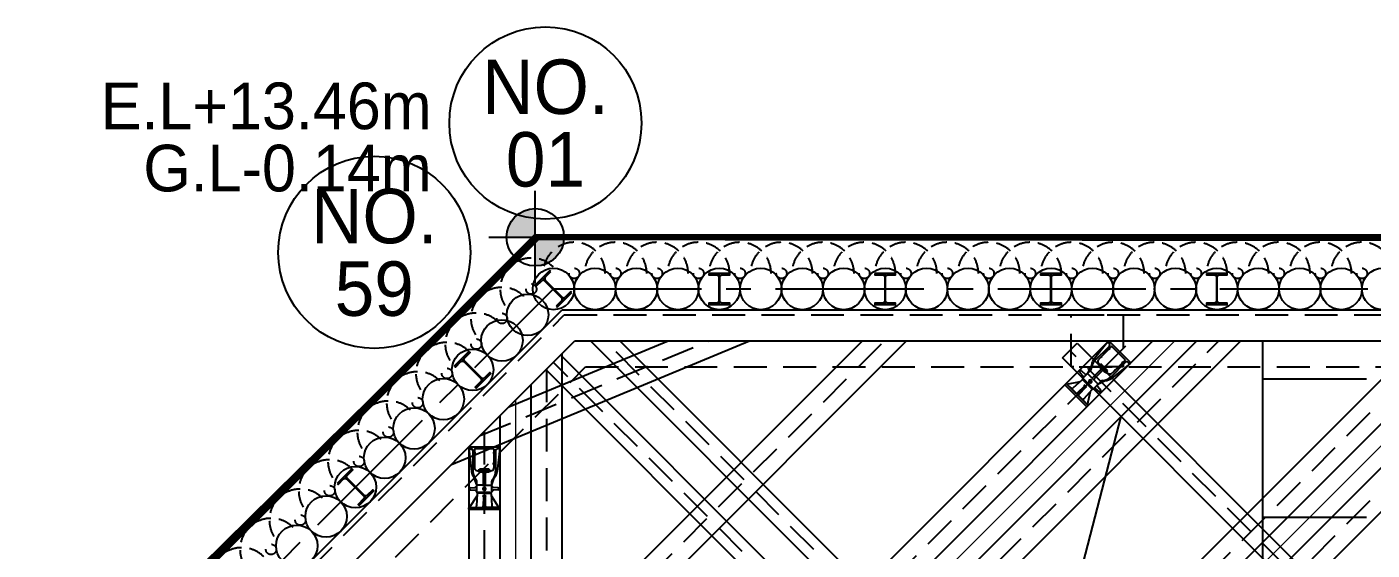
# Model space of a CAD drawing. Header units: millimetres. Extents: x 1073475 to 2890243, y -1340830 to -367733.
# Drawn here: x 2181321 to 2183594, y -376787 to -375903 of the extents above; entities that cross this region are included whole.
import ezdxf
from ezdxf.enums import TextEntityAlignment as Align

# ---------------------------------------------------------------- set-up
doc = ezdxf.new("R2010")
doc.units = ezdxf.units.MM
doc.header["$LTSCALE"] = 50
for name, pattern in [('CENTER2', [28.575000000000003, 19.05, -3.175, 3.175, -3.175]), ('HIDDEN', [9.524999999999999, 6.35, -3.175]), ('HIDDEN2', [4.762499999999999, 3.175, -1.5875]), ('PHANTOM', [63.50000000000001, 31.75, -6.35, 6.35, -6.35, 6.35, -6.35])]:
    doc.linetypes.add(name, pattern=pattern)
doc.layers.add('_0', color=7, linetype='Continuous', lineweight=0)
for name, color, linetype in [('ANGLE', 1, 'Continuous'), ('CEN', 1, 'CENTER2'), ('CIP', 1, 'Continuous'), ('H-BEAM', 5, 'Continuous'), ('H-BEAM-상부', 173, 'Continuous'), ('HPILE-300x200', 3, 'Continuous'), ('NO', 2, 'Continuous'), ('SGR', 8, 'Continuous'), ('ST-CEN', 1, 'HIDDEN'), ('ST-CEN(상부 H-BEAM)', 1, 'HIDDEN'), ('ST-CEN(하부 H-BEAM)', 1, 'HIDDEN'), ('STRUT', 3, 'Continuous'), ('WALE-1', 3, 'Continuous'), ('건축', 233, 'HIDDEN'), ('대지경계선', 6, 'PHANTOM'), ('법면', 41, 'Continuous'), ('유압JACK', 2, 'Continuous'), ('현황레벨', 7, 'Continuous')]:
    doc.layers.add(name, color=color, linetype=linetype)
doc.styles.add('돋움', font='')
doc.styles.get('돋움').set_extended_font_data('Dotum')

# ---------------------------------------------------------------- blocks, each defined once
blk = doc.blocks.new('계측평면')
at = {"layer": '대지경계선', "const_width": 60}
for points in [[(-5832.864789650936, -5157.838007851467), (-176.0105391723773, 499.0162449463169), (26244.97474421638, 499.0162437151084), (26244.97474204407, -35090.00000623028), (1238.203021687295, -35090.00000797046), (-5832.864790286098, -28018.93219313674), (-5832.864789650936, -5157.838007851467)], [(26246.58817301044, -35088.38657526327), (1239.816452653671, -35088.38657700345), (-5831.251359319722, -28017.31876216973), (-5831.25135868456, -5156.224576884455), (-174.3971082060016, 500.6296759133293), (26246.58817518275, 500.6296746821208)]]:
    blk.add_lwpolyline(points, dxfattribs=at)
blk = doc.blocks.new('A$C1D3235D9')
at = {"layer": 'SGR', "linetype": 'HIDDEN2'}
blk.add_circle((0, 0), 50, dxfattribs=at)
blk.add_arc((0, 0), 300, 0, 180, dxfattribs=at)
blk = doc.blocks.new('A$C59AB4A79')
at = {"layer": '현황레벨'}
h = blk.add_hatch(color=251, dxfattribs=at)
h.paths.add_polyline_path([(-12720.98529473832, 5126.299558985978, 0.4142135623731262), (-12998.26860689721, 4849.016246827086), (-12720.98529473832, 4849.016246827086)])
h.paths.add_polyline_path([(-12720.98529473832, 4849.016246827086), (-12720.98529473832, 4571.732934668195, 0.4142135623730878), (-12443.70198257943, 4849.016246827086)])
at = {"layer": '_0', "color": 251}
for p, q in [((-17350.00001083058, -9950.000005321344), (-3550.000005690614, 3849.999998107785)), ((-17350.00001101382, -6950.000005876645), (-6550.000005690614, 3849.999998107785)), ((-12912.74171201722, 3275.126264072722), (-12912.74171200301, -27775.1262685617))]:
    blk.add_line(p, q, dxfattribs=at)
at = {"layer": 'ANGLE', "color": 251, "ltscale": 0.2}
blk.add_line((-7975.126273751725, -362.9942353351507), (-7068.108774897875, 3119.7591946217), dxfattribs=at)
at = {"layer": 'CEN', "color": 251, "ltscale": 1.5}
for p, q in [((-17850.00001170323, -955.0252555035986), (-12544.9747555661, 4350.000001879875)), ((-12544.9747555661, 4350.000001879875), (14172.69378648815, 4350.000001879875))]:
    blk.add_line(p, q, dxfattribs=at)
at = {"layer": 'CIP', "color": 251}
for centre in [(-12544.97475556587, 4350.000001880573), (-12144.97475556587, 4350.000001856126), (-11744.97475556587, 4350.000001807348), (-11344.97475556587, 4350.000001758453), (-10944.97475556587, 4350.000001709675), (-10544.9747555654, 4350.000001660315), (-10144.9747555654, 4350.000001611537), (-9744.974755565403, 4350.000001562643), (-9344.974755565403, 4350.000001513865), (-8944.974755565636, 4350.000001465436), (-8544.974755565636, 4350.000001416658), (-8144.974755565636, 4350.000001367764), (-7744.974755565636, 4350.000001318986), (-7344.974755565869, 4350.000001269625), (-6944.974755565869, 4350.000001220847), (-6544.974755565869, 4350.000001171953), (-6144.974755565869, 4350.000001123175), (-5744.974755565403, 4350.000001074979), (-5344.974755565403, 4350.000001026201), (-4944.974755565403, 4350.000000977307), (-4544.974755565403, 4350.000000928529), (-12794.18652681378, 4100.788230573526), (-13041.67390020029, 3853.30085712974), (-13324.51661264105, 3570.458144621341), (-13607.35932508251, 3287.615432113409), (-13890.20203752373, 3004.772719605593), (-14173.04474996519, 2721.930007097777), (-14455.88746240688, 2439.08729459031), (-14738.73017484834, 2156.244582082378), (-15021.57288728957, 1873.401869574562)]:
    blk.add_circle(centre, 200, dxfattribs=at)
at = {"layer": 'H-BEAM', "color": 251}
for p, q in [((-7409.440848946339, -928.6796601403039), (-12188.12051092507, 3850.000001836568)), ((-11905.2777984112, 3850.000001802226), (-7268.019492708845, -787.2583039032761)), ((-7621.572883302113, -1140.811694496544), (-12475.12627699273, 3712.741699200007)), ((-12616.54763321741, 3571.320342942257), (-7762.994239539606, -1282.233050734038))]:
    blk.add_line(p, q, dxfattribs=at)
at = {"layer": 'H-BEAM-상부', "color": 251}
for p, q in [((-7633.794199820841, 3685.444619619637), (-7492.37284358195, 3826.865975858527)), ((-7492.37284358195, 3826.865975858527), (-5073.13402812928, 1407.627160403994)), ((-5214.555384366307, 1266.205804166966), (-7633.794199820841, 3685.444619619637))]:
    blk.add_line(p, q, dxfattribs=at)
at = {"layer": 'HPILE-300x200', "color": 251}
for p, q in [((-12580.3300946462, 4526.776697172318), (-12721.75145086693, 4385.35534091841)), ((-12711.85195592907, 4375.455845983), (-12658.46539395582, 4428.842407968827)), ((-12438.90873837564, 4243.933984714327), (-12651.04077275656, 4456.066019045422)), ((-12630.18112270837, 4428.842407972203), (-12466.13234945387, 4264.793634756119)), ((-12623.81716168183, 4463.490640251082), (-12570.43059970834, 4516.877202236908)), ((-12459.76838842384, 4271.157595787547), (-12623.81716167834, 4435.20636900363)), ((-12570.43059970834, 4516.877202236908), (-12580.3300946462, 4526.776697172318)), ((-10944.97475558426, 4200.000001709559), (-10944.97475554748, 4500.000001709559)), ((-9344.974755583797, 4200.000001513748), (-9344.97475554701, 4500.000001513748)), ((-7744.974755584029, 4200.000001318869), (-7744.974755547242, 4500.000001318869)), ((-6144.974755584262, 4200.000001123059), (-6144.974755547475, 4500.000001123059)), ((-12721.75145086693, 4385.35534091841), (-12711.85195592907, 4375.455845983)), ((-12509.61941648601, 4173.223306587432), (-12368.19806026528, 4314.64466284134)), ((-12378.09755520313, 4324.544157776749), (-12431.48411717638, 4271.157595790923)), ((-12368.19806026528, 4314.64466284134), (-12378.09755520313, 4324.544157776749)), ((-12466.13234945037, 4236.509363508667), (-12519.51891142386, 4183.122801522841)), ((-12519.51891142386, 4183.122801522841), (-12509.61941648601, 4173.223306587432)), ((-13218.45059545035, 3464.392127455678), (-13430.58262983127, 3676.524161786772)), ((-14349.82144521619, 2333.021277424647), (-14561.95347959711, 2545.153311755741))]:
    blk.add_line(p, q, dxfattribs=at)
for points in [[(-11044.97475554748, 4500.000001721783), (-11044.97475554934, 4486.000001721783), (-10969.47475554934, 4486.000001712586, -0.414213562373095), (-10949.47475555167, 4466.000001710141), (-10949.47475558007, 4234.000001710141, -0.414213562373095), (-10969.4747555824, 4214.000001712586), (-11044.9747555824, 4214.000001721783), (-11044.97475558426, 4200.000001721783), (-10844.97475558426, 4200.000001697335), (-10844.9747555824, 4214.000001697335), (-10920.4747555824, 4214.000001706532, -0.414213562373095), (-10940.47475558007, 4234.000001708977), (-10940.47475555167, 4466.000001708977, -0.414213562373095), (-10920.47475554934, 4486.000001706532), (-10844.97475554934, 4486.000001697335), (-10844.97475554748, 4500.000001697335)], [(-9444.97475554701, 4500.000001525972), (-9444.974755548872, 4486.000001525972), (-9369.474755548872, 4486.000001516775, -0.414213562373095), (-9349.4747555512, 4466.000001514331), (-9349.474755579606, 4234.000001514331, -0.414213562373095), (-9369.474755581934, 4214.000001516775), (-9444.974755581934, 4214.000001525972), (-9444.974755583797, 4200.000001525972), (-9244.974755583797, 4200.000001501525), (-9244.974755581934, 4214.000001501525), (-9320.474755581934, 4214.000001510722, -0.414213562373095), (-9340.474755579606, 4234.000001513166), (-9340.4747555512, 4466.000001513166, -0.414213562373095), (-9320.474755548872, 4486.000001510722), (-9244.974755548872, 4486.000001501525), (-9244.97475554701, 4500.000001501525)], [(-7844.974755547242, 4500.000001331093), (-7844.974755549105, 4486.000001331093), (-7769.474755549105, 4486.000001321896, -0.414213562373095), (-7749.474755551433, 4466.000001319451), (-7749.474755579839, 4234.000001319451, -0.414213562373095), (-7769.474755582167, 4214.000001321896), (-7844.974755582167, 4214.000001331093), (-7844.974755584029, 4200.000001331093), (-7644.974755584029, 4200.000001306646), (-7644.974755582167, 4214.000001306646), (-7720.474755582167, 4214.000001315842, -0.414213562373095), (-7740.474755579839, 4234.000001318287), (-7740.474755551433, 4466.000001318287, -0.414213562373095), (-7720.474755549105, 4486.000001315842), (-7644.974755549105, 4486.000001306646), (-7644.974755547242, 4500.000001306646)], [(-6244.974755547475, 4500.000001135282), (-6244.974755549338, 4486.000001135282), (-6169.474755549338, 4486.000001126085, -0.414213562373095), (-6149.474755551666, 4466.000001123641), (-6149.474755580071, 4234.000001123641, -0.414213562373095), (-6169.4747555824, 4214.000001126085), (-6244.9747555824, 4214.000001135282), (-6244.974755584262, 4200.000001135282), (-6044.974755584262, 4200.000001110835), (-6044.9747555824, 4214.000001110835), (-6120.4747555824, 4214.000001120032, -0.414213562373095), (-6140.474755580071, 4234.000001122477), (-6140.474755551666, 4466.000001122477, -0.414213562373095), (-6120.474755549338, 4486.000001120032), (-6044.974755549338, 4486.000001110835), (-6044.974755547475, 4500.000001110835)], [(-13501.29330794164, 3605.81348365976), (-13491.39381300379, 3595.913988724351), (-13438.00725103053, 3649.300550710177, -0.414213562373095), (-13409.72297978308, 3649.300550713553), (-13245.67420652858, 3485.251777497469, -0.414213562373095), (-13245.67420652509, 3456.967506250017), (-13299.06076849857, 3403.580944264191), (-13289.16127356072, 3393.681449328782), (-13147.73991733999, 3535.10280558269), (-13157.63941227784, 3545.002300518099), (-13211.0259742511, 3491.615738532273, -0.414213562373095), (-13239.31024549855, 3491.615738528897), (-13403.35901875305, 3655.664511744981, -0.414213562373095), (-13403.35901875654, 3683.948782992433), (-13349.97245678306, 3737.335344978259), (-13359.87195172091, 3747.234839913668)], [(-14632.66415770748, 2474.442633628729), (-14622.76466276962, 2464.54313869332), (-14569.37810079637, 2517.929700679146, -0.414213562373095), (-14541.09382954892, 2517.929700682522), (-14377.04505629442, 2353.880927466438, -0.414213562373095), (-14377.04505629092, 2325.596656218986), (-14430.43161826441, 2272.21009423316), (-14420.53212332656, 2262.310599297751), (-14279.11076710583, 2403.731955551659), (-14289.01026204368, 2413.631450487068), (-14342.39682401693, 2360.244888501242, -0.414213562373095), (-14370.68109526439, 2360.244888497866), (-14534.72986851889, 2524.293661713949, -0.414213562373095), (-14534.72986852238, 2552.577932961402), (-14481.34330654889, 2605.964494947228), (-14491.24280148675, 2615.863989882637)]]:
    blk.add_lwpolyline(points, format="xyb", close=True, dxfattribs=at)
for centre, start, end in [((-12644.32325833035, 4414.700272346847), 45.00000000471647, 135.0000000047165), ((-12609.67502605636, 4449.348504629103), 135.0000000047165, 225.0000000047165), ((-12480.27448507585, 4250.651499130647), 315.0000000047165, 45.00000000471647), ((-12445.62625280186, 4285.299731412902), 225.0000000047165, 315.0000000047165)]:
    blk.add_arc(centre, 19.99999999999309, start, end, dxfattribs=at)
at = {"layer": 'NO', "color": 251}
for centre in [(-12622.40137902997, 5950.259050020948), (-14273.52987317159, 4703.097616132465)]:
    blk.add_circle(centre, 926.76234881814, dxfattribs=at)
at = {"layer": 'SGR', "color": 251, "linetype": 'HIDDEN2'}
for centre in [(-12758.83118778374, 4348.275603993563), (-13041.6739002252, 4065.432891485514), (-13289.16127361101, 3817.94551804103)]:
    blk.add_circle(centre, 50, dxfattribs=at)
for centre in [(-12758.83118778374, 4348.275603993563), (-13041.6739002252, 4065.432891485514), (-13289.16127361101, 3817.94551804103)]:
    blk.add_arc(centre, 300, 45, 225, dxfattribs=at)
at = {"layer": 'ST-CEN', "color": 251}
for p, q in [((-17350.00001189834, -4150.000007108087), (-9350.000005690614, 3849.999998107785)), ((-17350.00001080474, -10374.26407398074), (-3125.735936952988, 3849.999998107087)), ((-17350.00001085666, -9525.73593666195), (-3974.264074427774, 3849.999998108251)), ((-17350.00001098798, -7374.26407453604), (-6125.735936952988, 3849.999998106854)), ((-17350.00001103943, -6525.735937216785), (-6974.264074428007, 3849.999998108251)), ((-13252.0815366297, 2935.786439380608), (-11044.9747555661, 3850.000001697335)), ((-12612.74171201838, 3575.126264142105), (-12612.74171200255, -28075.1262685135)), ((-13212.74171201861, 2975.126264001708), (-13212.74171200232, -27475.12626861106))]:
    blk.add_line(p, q, dxfattribs=at)
at = {"layer": 'ST-CEN(상부 H-BEAM)', "color": 251}
blk.add_line((-5143.844706248026, 1336.916482285713), (-7563.0835216993, 3756.155297740945), dxfattribs=at)
at = {"layer": 'ST-CEN(하부 H-BEAM)', "color": 251}
for p, q in [((-7338.730170827592, -857.9689820220228), (-12046.69915466593, 3850.000001819455)), ((-7692.28356142086, -1211.522372615291), (-12545.83695510984, 3642.031021066592))]:
    blk.add_line(p, q, dxfattribs=at)
at = {"layer": 'STRUT', "color": 251}
for p, q in [((-17350.00001191185, -4362.132041463396), (-9137.8679713225, 3849.999998107553)), ((-17350.00001188531, -3937.867972752545), (-9562.132040059892, 3849.999998107785)), ((-17350.00001081754, -10162.13203965104), (-3337.867971321801, 3849.99999810732)), ((-17350.00001079193, -10586.39610831044), (-2913.603902584175, 3849.999998106621)), ((-17350.00001084362, -9737.867970991647), (-3762.13204005966, 3849.999998107553)), ((-17350.0000108697, -9313.603902332252), (-4186.396108797053, 3849.999998108484)), ((-17350.00001100125, -7162.132040205877), (-6337.867971321801, 3849.99999810732)), ((-17350.00001097494, -7586.396108865505), (-5913.603902584175, 3849.999998106388)), ((-17350.00001102709, -6737.867971547181), (-6762.132040059427, 3849.999998107553)), ((-17350.0000110527, -6313.60390288732), (-7186.396108797053, 3849.999998108251)), ((-12462.74171201815, 3725.126264177496), (-12462.74171200232, -28225.12626848905)), ((-12762.74171201815, 3425.126264107181), (-12762.74171200278, -27925.12626853772)), ((-13062.74171201861, 3125.126264036167), (-13062.74171200232, -27625.12626858708)), ((-13362.74171201838, 2825.126263965853), (-13362.74171200255, -27325.12626863574))]:
    blk.add_line(p, q, dxfattribs=at)
at = {"layer": 'STRUT', "color": 251, "ltscale": 0.2}
for p, q in [((-13529.24539627042, 2658.622579674702), (-10653.00586621673, 3850.000001649605)), ((-12974.91767698899, 3212.950299086282), (-11436.94364491571, 3850.000001745299))]:
    blk.add_line(p, q, dxfattribs=at)
at = {"layer": 'WALE-1', "color": 251}
for p, q in [((-17650.00001170812, -1037.867967969971), (-12462.13204308739, 4150.000001870096)), ((-12462.13204308739, 4150.000001870096), (13922.69378738385, 4149.999998756684)), ((-17350.00001171627, -1162.132036668714), (-12337.86797437025, 3850.000001854962)), ((-12337.86797437025, 3850.000001854962), (13622.69378736545, 3849.999998793704))]:
    blk.add_line(p, q, dxfattribs=at)
at = {"layer": '건축', "color": 251}
for p, q in [((-18377.83954521641, -807.8380059705814), (-12720.98529473809, 4849.016246827203)), ((-12720.98529473809, 4849.016246827203), (13699.99998865067, 4849.016245595994)), ((-17600.00001170998, -1058.578646086506), (-12441.42136496888, 4100.000001867767)), ((-12441.42136496794, 4100.000001867767), (13000.00000024564, 4099.999998762971)), ((-7550.000011143275, 3600.000001239474), (-7550.000011112774, 4100.000001239474)), ((-7550.000011112774, 4100.000001239474), (-7050.000011112774, 4100.000001208973)), ((-7050.000011112774, 4100.000001208973), (-7050.000011143275, 3600.000001208973)), ((-17100.00001172256, -1265.685427251388), (-12234.31458377186, 3600.000001843902)), ((-12234.31458377186, 3600.000001843902), (2.263113856315613e-07, 3600.000000378117)), ((-7050.000011143275, 3600.000001208973), (-7550.000011143275, 3600.000001239474))]:
    blk.add_line(p, q, dxfattribs=at)
at = {"layer": '대지경계선', "const_width": 60}
blk.add_lwpolyline([(13699.99998647836, -30740.00000434951), (-11306.77173387841, -30740.00000608969), (-18377.83954585181, -23668.93219125597), (-18377.83954521664, -807.8380059706978), (-12720.98529473809, 4849.016246827086), (13699.99998865067, 4849.016245595878)], dxfattribs=at)
at = {"layer": '법면', "color": 251}
for p, q in [((-5699.999999697553, -2699.999999225256), (-5699.999999697553, 3850.000001072302)), ((-5699.999999697553, 3483.33333483024), (-4699.999999697553, 3483.33333483024)), ((-5699.999999697553, 2150.000001496868), (-4699.999999697553, 2150.000001496868))]:
    blk.add_line(p, q, dxfattribs=at)
at = {"layer": '유압JACK', "color": 251}
for p, q in [((-7195.588496893179, 3840.807609843905), (-7333.824144972023, 3665.834994392237)), ((-7181.446361303795, 3798.38120298076), (-7330.696954356972, 3649.130609930726)), ((-7161.647371439263, 3795.552775847143), (-7287.841059372528, 3669.359087832039)), ((-7195.588496893179, 3840.807609843905), (-7186.396108797053, 3849.999998108135)), ((-7195.588496896438, 3833.736542028724), (-7181.446361251874, 3819.594406383811)), ((-7191.34585625981, 3765.854291027063), (-7188.517429114087, 3763.025863881223)), ((-7177.91082738759, 3773.632465691771), (-7188.517429114087, 3763.025863881223)), ((-6974.264074401231, 3637.867963707889), (-7186.396108797053, 3849.999998108135)), ((-7180.739254512358, 3776.46089281654), (-7177.91082738759, 3773.632465691771)), ((-7028.711296559311, 3666.859341687988), (-7157.404730712762, 3795.552775844233)), ((-7265.592068243772, 3691.608079086873), (-7262.763641119003, 3688.779651962104)), ((-7262.763641119003, 3688.779651962104), (-7252.157039390644, 3699.386253605946)), ((-7254.985466536367, 3702.214680751786), (-7252.157039390644, 3699.386253605946)), ((-7025.882869423134, 3642.817711097072), (-7175.133462476311, 3493.567118046922)), ((-7028.711296556517, 3662.616700961604), (-7154.904984489782, 3536.4230129465)), ((-7050.631606775336, 3646.35324507684), (-7061.238208501833, 3635.746643266291)), ((-7058.409781377064, 3632.918216141523), (-7061.238208501833, 3635.746643266291)), ((-7047.80317969271, 3643.524817994214), (-7050.631606775336, 3646.35324507684)), ((-6990.527530354448, 3628.675575482543), (-7004.66966595687, 3642.817711085314)), ((-6983.456462539267, 3628.675575485686), (-6974.264074401231, 3637.867963707889)), ((-7466.05684072338, 3545.590528635774), (-7436.081258168211, 3510.164840293117)), ((-7451.914705086732, 3559.732664272189), (-7416.489016663283, 3529.75708188198)), ((-7436.925450740615, 3489.869104834273), (-7394.639055806445, 3532.155499893939)), ((-7396.193281307118, 3530.601274309098), (-7394.639055806445, 3532.155499893939)), ((-7395.346162620233, 3531.448392995866), (-7394.639055806445, 3532.155499893939)), ((-7391.810628670966, 3534.983927029418), (-7363.062586976681, 3563.731968723005)), ((-7328.878125165123, 3472.051423357683), (-7391.810628670966, 3534.983927029418)), ((-7340.545387077611, 3483.718685435015), (-7388.982201546198, 3532.155499904649)), ((-7388.275094802026, 3538.519460814074), (-7357.042595669162, 3602.729147399194)), ((-7357.139333890751, 3580.922805344802), (-7357.139333876548, 3598.116876174463)), ((-7261.504368857248, 3575.487625672715), (-7341.606047223322, 3495.385947308387)), ((-7248.776446796022, 3562.759703611257), (-7328.878125162097, 3482.658025246812)), ((-7315.406673928956, 3496.129476311151), (-7328.134595990181, 3508.857398372609)), ((-7282.9893521755, 3615.379510801169), (-7277.188619472785, 3621.180243672454)), ((-7281.560654620873, 3612.56556783733), (-7275.067299169255, 3619.058923204429)), ((-7280.586518461583, 3624.578142661368), (-7277.050984592643, 3628.113676445908)), ((-7199.269238624023, 3543.260862657451), (-7280.586518461583, 3624.578142661368)), ((-7273.370242849225, 3617.361866966472), (-7277.188619472785, 3621.180243672454)), ((-7195.733704716899, 3546.796396733145), (-7277.050984592643, 3628.113676445908)), ((-7273.621516628889, 3617.613140828675), (-7270.085982759949, 3621.148674613214)), ((-7273.370242849225, 3617.361866966472), (-7269.834708983079, 3620.897401000955)), ((-7203.08382879477, 3547.075452828314), (-7273.370242849225, 3617.361866966472)), ((-7273.338673996506, 3617.330298196292), (-7269.803140085423, 3620.865831938689)), ((-7268.42049539974, 3619.4831874175), (-7269.834708983079, 3620.897401000955)), ((-7256.873632571893, 3554.662517835503), (-7269.601554633118, 3567.390439896961)), ((-7268.42049539974, 3619.4831874175), (-7266.299175036605, 3621.604507696233)), ((-7203.366671510041, 3554.429363526637), (-7268.42049539974, 3619.4831874175)), ((-7267.713388578035, 3623.018721237546), (-7264.177854711888, 3626.554255272145)), ((-7266.299175036605, 3621.604507696233), (-7267.713388578035, 3623.018721237546)), ((-7201.245351147139, 3556.550683805253), (-7266.299175036605, 3621.604507696233)), ((-7197.709817238851, 3560.086217797827), (-7264.177854711888, 3626.554255272145)), ((-7211.698504650965, 3542.703417701414), (-7205.205149119021, 3549.19677331741)), ((-7208.884561500512, 3541.274720206973), (-7203.08382879477, 3547.075452828314)), ((-7206.90220541833, 3550.893829534296), (-7203.366671510041, 3554.429363526637)), ((-7206.517083173152, 3550.508707206813), (-7202.981549265096, 3554.044241199153)), ((-7204.780885114567, 3555.843577131163), (-7202.659564709524, 3557.964897367638)), ((-7201.245351147139, 3556.550683805253), (-7197.709817238851, 3560.086217797827)), ((-7199.269238624023, 3543.260862657451), (-7195.733704716899, 3546.796396733145)), ((-6983.456462539267, 3628.675575485686), (-7158.429078117246, 3490.439927286818)), ((-7135.484420506749, 3561.500431347173), (-7124.87781877839, 3572.107032991131)), ((-7132.655993424123, 3558.672004264547), (-7135.484420506749, 3561.500431347173)), ((-7122.049391653622, 3569.278605866362), (-7124.87781877839, 3572.107032991131)), ((-7610.660177480429, 3425.735929433722), (-7601.467789297923, 3434.928317447309)), ((-7398.528143084375, 3213.603895033477), (-7610.660177480429, 3425.735929433722)), ((-7610.660177480429, 3425.735929433722), (-7398.528143084375, 3213.603895033477)), ((-7594.396721482975, 3434.928317450336), (-7509.311843905132, 3349.843439788441)), ((-7594.396721482975, 3434.928317450336), (-7484.358747117454, 3324.890343082487)), ((-7594.396721482975, 3434.928317450336), (-7554.421671415446, 3394.953267299687)), ((-7591.568294337252, 3432.099890304497), (-7461.88414056343, 3459.146318148589)), ((-7445.892965379404, 3473.544836841174), (-7533.778110609623, 3394.412696680636)), ((-7424.653841610998, 3410.536632033647), (-7488.335837187245, 3349.611432864913)), ((-7413.727440479677, 3399.610230819788), (-7474.652639647713, 3335.928235078231)), ((-7438.479676222662, 3488.314879478537), (-7436.925450740615, 3489.869104834273)), ((-7390.042861723807, 3434.22121078975), (-7438.479676233605, 3482.658025218174)), ((-7394.285502447747, 3429.978570065927), (-7437.63554104534, 3473.328608664335)), ((-7433.45921812742, 3469.152285581687), (-7429.216577444691, 3473.3949262643)), ((-7355.111786724068, 3390.804854341433), (-7433.45921812742, 3469.152285581687)), ((-7431.337897764752, 3467.03096538363), (-7427.095257082023, 3471.273606066243)), ((-7350.719235505909, 3378.371107048239), (-7429.851375708589, 3290.485961695085)), ((-7350.869146041339, 3395.047495024046), (-7429.216577444691, 3473.3949262643)), ((-7394.285502447747, 3429.978570065927), (-7350.935463827103, 3386.628531279857)), ((-7390.042861723807, 3434.22121078975), (-7341.606047252193, 3385.784396070172)), ((-7357.233107086737, 3392.926174539491), (-7352.990466404008, 3397.168815222103)), ((-7355.111786724068, 3390.804854341433), (-7350.869146041339, 3395.047495024046)), ((-7340.545387077611, 3483.718685435015), (-7292.108572564786, 3435.281870756648)), ((-7335.949192991946, 3385.784396080999), (-7334.394967491738, 3387.338621665607)), ((-7334.394967491738, 3387.338621665607), (-7292.108572534518, 3429.625016537495)), ((-7328.878125165123, 3472.051423357683), (-7289.280145440018, 3432.453443631879)), ((-7278.673543711891, 3358.207231702749), (-7314.099232156295, 3388.182814114145)), ((-7264.53140807501, 3372.349367339164), (-7294.506990610156, 3407.775055744103)), ((-7293.662798079196, 3428.070791161503), (-7292.108572534518, 3429.625016537495)), ((-7292.815679309191, 3428.917909847223), (-7292.108572534518, 3429.625016537495)), ((-7289.280145440018, 3432.453443631879), (-7260.532103704754, 3461.201485366561)), ((-7285.744611490751, 3435.988977665431), (-7221.534924903885, 3467.221476713428)), ((-7243.341267165262, 3467.124738370068), (-7226.147196335485, 3467.124738383805)), ((-7389.335754940985, 3229.867350904155), (-7491.866238234099, 3332.39783428167)), ((-7389.335754940985, 3229.867350904155), (-7474.420632581227, 3314.952228546026)), ((-7389.335754940985, 3229.867350904155), (-7429.310805049725, 3269.84240101371)), ((-7392.164182086941, 3232.695778049994), (-7365.117754239123, 3362.379931739881)), ((-7398.528143084375, 3213.603895033477), (-7389.335754944244, 3222.796283089207)), ((-13362.74171189917, 2812.126263930928), (-13362.74171201838, 2825.126263965853)), ((-13062.74171195878, 2825.126263965969), (-13362.74171201838, 2825.126263965853)), ((-13362.74171189917, 2812.126263930928), (-13336.76475314749, 2590.654576865025)), ((-13357.74171189917, 2807.126263926271), (-13337.74171186937, 2807.126263926271)), ((-13322.74171192897, 2792.126263912767), (-13322.74171192897, 2581.054051026935)), ((-13306.74171192897, 2804.126263900427), (-13306.74171186937, 2625.66143888142)), ((-13306.74171195878, 2777.126263957238), (-13302.74171195878, 2777.126263957354)), ((-13306.74171192897, 2762.126263885526), (-13302.74171189917, 2762.126263885642)), ((-13121.74171192897, 2807.126263926388), (-13303.74171189917, 2807.126263926388)), ((-13302.74171195878, 2777.126263957354), (-13302.74171189917, 2762.126263885642)), ((-13122.74171195878, 2777.126263957354), (-13122.74171189917, 2762.126263885642)), ((-13118.74171201838, 2777.126263957354), (-13122.74171195878, 2777.126263957354)), ((-13118.74171189917, 2762.126263885642), (-13122.74171189917, 2762.126263885642)), ((-13118.74171189917, 2804.126263900544), (-13118.74171183957, 2625.661438881536)), ((-13102.74171189917, 2792.126263912884), (-13102.74171189917, 2581.054051027051)), ((-13062.74171189917, 2812.126263931044), (-13088.71867065085, 2590.654576690518)), ((-13067.74171189917, 2807.126263926388), (-13087.74171186937, 2807.126263926388)), ((-13062.74171189917, 2812.126263931044), (-13062.74171195878, 2825.126263965969)), ((-13306.74171192897, 2672.126263929298), (-13302.74171189917, 2672.126263929415)), ((-13306.74171195878, 2657.126263974002), (-13302.74171195878, 2657.126263974118)), ((-13302.74171195878, 2657.126263974118), (-13302.74171189917, 2672.126263929415)), ((-13269.94706679834, 2599.126263956423), (-13269.94706673874, 2604.126263844431)), ((-13154.94706679834, 2604.126263960847), (-13269.94706673874, 2604.126263844431)), ((-13154.94706667913, 2599.126263840008), (-13269.94706679834, 2599.126263956423)), ((-13259.74171189917, 2599.126263898215), (-13265.14171196474, 2599.126263956423)), ((-13265.14171184553, 2590.922788977274), (-13265.14171196474, 2599.126263956423)), ((-13262.14171196474, 2589.943272554898), (-13262.14171190513, 2599.126263840008)), ((-13260.0970667447, 2599.126263956423), (-13260.09706668509, 2604.126263844431)), ((-13259.74171189917, 2607.126263928716), (-13259.74171201838, 2612.12626399158)), ((-13165.74171195878, 2612.12626399158), (-13259.74171201838, 2612.12626399158)), ((-13257.74171192897, 2607.126263928716), (-13259.74171189917, 2607.126263928716)), ((-13257.74171198858, 2604.126263960847), (-13259.74171201838, 2604.126263960847)), ((-13259.74171189917, 2599.126263898215), (-13259.74171201838, 2604.126263960847)), ((-13160.34171183361, 2599.126263840008), (-13259.74171189917, 2599.126263898215)), ((-13259.69706685795, 2599.126263956423), (-13259.69706673874, 2604.126263844431)), ((-13257.74171198858, 2604.126263960847), (-13257.74171192897, 2607.126263928716)), ((-13165.74171189917, 2607.126263928716), (-13257.74171192897, 2607.126263928716)), ((-13165.74171195878, 2604.126263960847), (-13257.74171198858, 2604.126263960847)), ((-13167.74171201838, 2604.126263960847), (-13167.74171189917, 2607.126263928716)), ((-13165.74171189917, 2607.126263928716), (-13165.74171195878, 2612.12626399158)), ((-13165.74171189917, 2599.126263898215), (-13165.74171195878, 2604.126263960847)), ((-13165.19706673874, 2599.126263840008), (-13165.19706679834, 2604.126263902639)), ((-13163.34171186341, 2589.943272438482), (-13163.34171192301, 2599.126263956423)), ((-13160.34171189321, 2590.922789035481), (-13160.34171183361, 2599.126263840008)), ((-13154.94706667913, 2599.126263840008), (-13154.94706679834, 2604.126263960847)), ((-13122.74171195878, 2657.126263974118), (-13122.74171189917, 2672.126263929415)), ((-13118.74171189917, 2672.126263929415), (-13122.74171189917, 2672.126263929415)), ((-13118.74171201838, 2657.126263974118), (-13122.74171195878, 2657.126263974118)), ((-13285.24171186937, 2462.126263855374), (-13308.56010474218, 2529.614080587402)), ((-13293.20909665478, 2514.126263995771), (-13305.36714072479, 2526.284308085567)), ((-13285.24171192897, 2457.126263967366), (-13285.24171192897, 2497.78213442245)), ((-13221.74171195878, 2577.907143887016), (-13221.74171195878, 2464.626263974118)), ((-13203.74171195878, 2566.455993945827), (-13221.74171195878, 2566.455993945827)), ((-13203.74171183957, 2483.677772893454), (-13221.74171183957, 2483.677772893454)), ((-13203.74171195878, 2577.907143887016), (-13203.74171195878, 2464.626263974118)), ((-13140.24171192897, 2462.12626397179), (-13116.92331899656, 2529.614080645726)), ((-13140.24171186937, 2457.126263850951), (-13140.24171186937, 2497.782134364243)), ((-13132.27432714356, 2514.126263821148), (-13120.11628307356, 2526.284307910944)), ((-13353.74171186914, 2243.126263935817), (-13281.16587986005, 2353.951521017938)), ((-13345.24171186937, 2432.126263886224), (-13298.99602977885, 2435.980070821126)), ((-13345.24171186937, 2412.126263868064), (-13298.99602971924, 2408.272457108251)), ((-13280.03970165504, 2375.440279636416), (-13286.2290108942, 2257.341224561096)), ((-13196.24171183957, 2457.126263850951), (-13285.24171192897, 2457.126263967366)), ((-13285.24171183957, 2393.324270643643), (-13285.24171192897, 2453.126263951999)), ((-13285.24171186937, 2452.126263846294), (-13285.24171192897, 2453.126263951999)), ((-13285.24171186937, 2450.928257110645), (-13285.24171192897, 2453.126263951999)), ((-13285.24171192897, 2391.126263977145), (-13285.24171183957, 2393.324270643643)), ((-13212.74171198858, 2457.126263967366), (-13281.24171192897, 2457.126263967366)), ((-13212.74171198858, 2387.126264019986), (-13281.24171192897, 2387.126263961778)), ((-13212.74171198858, 2381.126263968064), (-13274.04792450322, 2381.126263968064)), ((-13157.34171192301, 2387.126263961778), (-13268.14171187533, 2387.126263845363)), ((-13268.14171187533, 2381.126263851649), (-13268.14171187533, 2387.126263845363)), ((-13157.34171192301, 2381.126263968064), (-13268.14171187533, 2381.126263851649)), ((-13265.14171196474, 2381.126263968064), (-13265.14171196474, 2387.126263961778)), ((-13220.46784432186, 2345.90507919027), (-13222.41719375481, 2257.794486801489)), ((-13212.74171198858, 2457.126263967366), (-13144.24171186937, 2457.126263850951)), ((-13212.74171198858, 2387.126264019986), (-13144.24171186937, 2387.126263845363)), ((-13212.74171198858, 2381.126263968064), (-13151.43549932493, 2381.126263851649)), ((-13205.0155795957, 2345.905079132062), (-13203.06623004307, 2257.794486626866)), ((-13196.24171183957, 2457.126263850951), (-13140.24171186937, 2457.126263850951)), ((-13160.34171183361, 2381.126263851649), (-13160.34171183361, 2387.126263845363)), ((-13157.34171192301, 2381.126263968064), (-13157.34171192301, 2387.126263961778)), ((-13145.4437221433, 2375.440279694623), (-13139.25441284408, 2257.341224502889)), ((-13071.74171192874, 2243.126263935934), (-13144.31754387869, 2353.95152095973)), ((-13140.24171192897, 2452.126263962709), (-13140.24171186937, 2453.126263893791)), ((-13140.24171192897, 2393.324270701851), (-13140.24171186937, 2453.126263893791)), ((-13140.24171198858, 2450.928257168853), (-13140.24171186937, 2453.126263893791)), ((-13140.24171186937, 2391.12626386073), (-13140.24171192897, 2393.324270701851)), ((-13080.24171192897, 2432.126263944549), (-13126.4873941089, 2435.980070762918)), ((-13080.24171192897, 2412.126263926388), (-13126.4873940493, 2408.272456991835)), ((-13362.74171201815, 2225.126264012652), (-13362.74171189894, 2238.126263931394)), ((-13062.74171195854, 2225.126264012768), (-13362.74171201815, 2225.126264012652)), ((-13362.74171201815, 2225.126264012652), (-13062.74171195854, 2225.126264012768)), ((-13357.74171189894, 2243.126263935817), (-13237.41352401604, 2243.126263877726)), ((-13357.74171189894, 2243.126263935817), (-13202.1245161735, 2243.126263935934)), ((-13357.74171189894, 2243.126263935817), (-13301.20845387806, 2243.126263877726)), ((-13067.74171189894, 2243.126263935934), (-13212.74171198835, 2243.126263994141)), ((-13067.74171189894, 2243.126263935934), (-13188.06989981164, 2243.126263935934)), ((-13067.74171189894, 2243.126263935934), (-13124.27496991982, 2243.126263935934)), ((-13062.74171195854, 2225.126264012768), (-13062.74171189894, 2238.12626393151))]:
    blk.add_line(p, q, dxfattribs=at)
for centre, radius, start, end in [((-7192.052963030292, 3837.272076063324), 4.999999999881765, 135, 225), ((-7192.052963022375, 3808.987804781995), 14.9999999996453, 315, 45), ((-7159.526051076595, 3793.431455649086), 2.999999999929059, 45, 135), ((-7247.207291933009, 3577.056780577754), 109.9999999974013, 135, 179.6397733899447), ((-7247.139333933825, 3598.11687622848), 109.9999999973988, 142.0030695910905, 180), ((-7270.163389865076, 3651.681418406544), 24.99999999940882, 135, 195.2376997013712), ((-7136.050105918664, 3688.213966421201), 163.9999999961219, 195.2376997013712, 225), ((-7030.832616881002, 3664.738021450699), 2.999999999929059, 315, 45), ((-7015.276267727604, 3632.211109483498), 14.9999999996453, 45, 135), ((-7458.98577290494, 3552.661596453981), 9.99999999976353, 45, 225), ((-7447.532052459195, 3500.475706635509), 14.9999999996453, 315, 40.23635824464627), ((-7406.799883047817, 3541.207876214758), 14.9999999996453, 229.7636417647541, 315), ((-7391.810628681909, 3529.327072769171), 3.999999999905412, 45, 135), ((-7377.204722621478, 3577.874104367918), 19.99999999952706, 315, 359.6397733899447), ((-7265.039902720135, 3579.02315945318), 4.999999999881765, 315, 40.24815830001082), ((-7136.050105918664, 3688.213966421201), 163.9999999961219, 225, 254.7623002840045), ((-7245.240912846988, 3559.2241695798), 4.999999999881765, 49.75184170508016, 135), ((-7172.582654041471, 3554.100682580727), 24.99999999940882, 254.7623002840045, 315), ((-6986.991996446159, 3632.211109475), 4.999999999881765, 225, 315), ((-7597.932255435269, 3431.392783666844), 4.999999999881765, 45, 135), ((-7543.81506968895, 3405.559869110235), 14.9999999996453, 225, 312.0000000336277), ((-7441.878181728069, 3469.085967981606), 5.999999999858119, 45, 132.0000000336277), ((-7435.651249098126, 3485.486452353769), 3.999999999905412, 135, 225), ((-7431.566778333858, 3417.762371141813), 9.99999999976353, 313.7326010031244, 45), ((-7406.501701205038, 3392.697294094833), 9.99999999976353, 45, 136.2673989968755), ((-7365.294124357635, 3458.969947986887), 14.9999999996453, 45, 225), ((-7365.294124357635, 3458.969947986887), 14.9999999996453, 225, 45), ((-7365.294124357635, 3458.969947986887), 9.99999999976353, 45, 225), ((-7365.294124357635, 3458.969947986887), 9.99999999976353, 225, 45), ((-7346.909348082263, 3500.689248167328), 7.499999999822648, 225, 315), ((-7355.178104510065, 3382.385890597012), 5.999999999858119, 317.9999999663723, 45), ((-7338.777620116714, 3388.612823205767), 3.999999999905412, 225, 315), ((-7323.788365709828, 3376.732019801158), 14.9999999996453, 49.76364176475411, 135), ((-7323.574824302224, 3477.354724304634), 7.499999999822648, 135, 225), ((-7283.056196339428, 3417.464189339196), 14.9999999996453, 135, 220.2363582446463), ((-7294.936999659287, 3432.453443662263), 3.999999999905412, 315, 45), ((-7246.38996806019, 3447.059349721647), 19.99999999952706, 90.36022659000345, 135), ((-7247.207291933009, 3577.056780577754), 109.9999999973988, 270.3602265900034, 315), ((-7226.147196281236, 3577.124738493236), 109.9999999973988, 270, 307.9969304036532), ((-7498.705242178636, 3360.45004159899), 14.9999999996453, 225, 313.7326010031244), ((-7463.814030852634, 3325.558830189868), 14.9999999996453, 136.2673989968755, 225), ((-7418.704203321366, 3280.449002657668), 14.9999999996453, 137.9999999663723, 225), ((-7271.602475893451, 3365.278299520956), 9.99999999976353, 225, 45), ((-7392.871288851136, 3226.331817078404), 4.999999999881765, 315, 45), ((-13357.74171201838, 2812.126263989136), 4.999999999881765, 180, 270), ((-13337.74171198858, 2792.126263970975), 14.9999999996453, 0, 90), ((-13303.74171201838, 2804.126264016959), 2.999999999929059, 90, 180), ((-13121.74171198858, 2804.126264016959), 2.999999999929059, 0, 90), ((-13087.74171198858, 2792.126263971091), 14.9999999996453, 90, 180), ((-13067.74171195878, 2812.126263989252), 4.999999999881765, 270, 0), ((-13281.74171195878, 2625.661438939744), 24.99999999940882, 180, 240.2376997128465), ((-13212.74171186937, 2746.326263901428), 163.9999999961219, 240.2376997128465, 270), ((-13212.74171186937, 2746.326263901428), 163.9999999961219, 270, 299.7623002871535), ((-13143.74171192897, 2625.661438939744), 24.99999999940882, 299.7623002871535, 0), ((-13227.58539487375, 2604.066054014605), 109.9999999973988, 187.0030695903335, 225), ((-13212.74171198858, 2589.12626400555), 109.9999999974013, 180, 224.6397733945005), ((-13305.24171195878, 2497.78213442245), 19.99999999952706, 0, 44.63977339450045), ((-13226.74171183957, 2577.907143828808), 4.999999999881765, 0, 85.24815830026006), ((-13198.74171183957, 2577.907143828808), 4.999999999881765, 94.75184169973994, 180), ((-13120.24171183957, 2497.782134364243), 19.99999999952706, 135.3602266007535, 180), ((-13212.74171198858, 2589.12626400555), 109.9999999973988, 315.3602266007535, 0), ((-13197.8980290438, 2604.066053956398), 109.9999999973988, 315, 352.9969304096665), ((-13345.24171186937, 2422.126263877144), 9.99999999976353, 90, 270), ((-13300.24171201838, 2450.92825722706), 14.9999999996453, 274.7636417571968, 0), ((-13300.24171189917, 2393.324270701851), 14.9999999996453, 0, 85.23635824280316), ((-13281.24171192897, 2453.126263951999), 3.999999999905412, 90, 180), ((-13281.24171192897, 2391.126263977145), 3.999999999905412, 180, 270), ((-13274.04792450322, 2375.126263974118), 5.999999999858119, 90, 177.0000000398297), ((-13230.46539787902, 2346.126263877959), 9.99999999976353, 358.7326010078622, 90), ((-13229.24171195878, 2464.626263974118), 7.499999999822648, 270, 0), ((-13212.74171186937, 2422.126263935468), 14.9999999996453, 90, 270), ((-13212.74171186937, 2422.126263935468), 9.99999999976353, 90, 270), ((-13212.74171186937, 2422.126263935468), 14.9999999996453, 270, 90), ((-13212.74171186937, 2422.126263935468), 9.99999999976353, 270, 90), ((-13195.01802591933, 2346.126263936167), 9.99999999976353, 90, 181.2673989921378), ((-13196.24171189917, 2464.62626391591), 7.499999999822648, 180, 270), ((-13151.43549932493, 2375.126263857703), 5.999999999858119, 2.999999966831229, 90), ((-13144.24171186937, 2453.126263893791), 3.999999999905412, 0, 90), ((-13144.24171186937, 2391.12626386073), 3.999999999905412, 270, 0), ((-13125.24171189917, 2450.928257110645), 14.9999999996453, 180, 265.2363582428031), ((-13125.24171177996, 2393.324270643643), 14.9999999996453, 94.76364175719685, 180), ((-13080.24171192897, 2422.126263935468), 9.99999999976353, 270, 90), ((-13357.74171201815, 2238.126263989601), 4.999999999881765, 90, 180), ((-13301.20845393767, 2258.126263949438), 14.9999999996453, 270, 357.0000000398298), ((-13237.41352407564, 2258.126263949438), 14.9999999996453, 270, 358.7326010078622), ((-13188.06989975204, 2258.12626389123), 14.9999999996453, 181.2673989921378, 270), ((-13124.27496986021, 2258.12626389123), 14.9999999996453, 182.9999999668312, 270), ((-13067.74171195854, 2238.126263989718), 4.999999999881765, 0, 90)]:
    blk.add_arc(centre, radius, start, end, dxfattribs=at)
at = {"layer": '현황레벨', "color": 251}
for p, q in [((-12720.98529473832, 4402.753085122327), (-12720.98529473832, 5295.27940853138)), ((-13167.24845644273, 4849.016246826854), (-12274.72213303391, 4849.016246826854))]:
    blk.add_line(p, q, dxfattribs=at)
blk.add_circle((-12720.98529473832, 4849.016246826854), 277.2833121588783, dxfattribs=at)
at = {"layer": 'SGR', "color": 251, "linetype": 'HIDDEN2'}
for p, rotation in [((-12344.97475554748, 4500.000001880573), 359.9999999930079), ((-11944.97475554748, 4500.000001831679), 359.9999999930079), ((-11544.97475554748, 4500.000001782901), 359.9999999930079), ((-11144.97475554748, 4500.000001734123), 359.9999999930079), ((-10744.97475554701, 4500.000001684763), 359.9999999930079), ((-10344.97475554701, 4500.000001635868), 359.9999999930079), ((-9944.97475554701, 4500.00000158709), 359.9999999930079), ((-9544.97475554701, 4500.000001538312), 359.9999999930079), ((-9144.974755547242, 4500.000001489883), 359.9999999930079), ((-8744.974755547242, 4500.000001440989), 359.9999999930079), ((-8344.974755547242, 4500.000001392211), 359.9999999930079), ((-7944.974755547242, 4500.000001343433), 359.9999999930079), ((-7544.974755547475, 4500.000001294073), 359.9999999930079), ((-7144.974755547475, 4500.000001245178), 359.9999999930079), ((-6744.974755547475, 4500.0000011964), 359.9999999930079), ((-6344.974755547475, 4500.000001147622), 359.9999999930079), ((-5944.974755547009, 4500.000001099426), 359.9999999930079), ((-5544.974755547009, 4500.000001050532), 359.9999999930079), ((-5144.974755547009, 4500.000001001754), 359.9999999930079), ((-4744.974755547009, 4500.000000952976), 359.9999999930079), ((-13572.00398605224, 3535.102805532864), 45.00000000673039), ((-13854.84669849346, 3252.260093025048), 45.00000000673039), ((-14137.68941093492, 2969.417380517232), 45.00000000673039), ((-14420.53212337638, 2686.574668009416), 45.00000000673039), ((-14703.37483581807, 2403.731955501833), 45.00000000673039), ((-14986.2175482593, 2120.889242994017), 45.00000000673039), ((-15269.06026070076, 1838.046530486201), 45.00000000673039), ((-15551.90297314222, 1555.203817978385), 45.00000000673039)]:
    blk.add_blockref('A$C1D3235D9', p, dxfattribs=dict(at, rotation=rotation))
at = {"layer": 'NO', "color": 251, "style": '돋움'}
for s, p in [('NO.', (-12622.40137902997, 6300.259050020948)), ('01', (-12622.40137902834, 5600.259050020715)), ('NO.', (-14273.52987317159, 5053.097616132698)), ('59', (-14273.52987317066, 4353.097616132232))]:
    blk.add_text(s, height=524.9999999999997, dxfattribs=at).set_placement(p, align=Align.MIDDLE_CENTER)
at = {"layer": '현황레벨', "color": 251, "style": '돋움'}
for s, p in [('E.L+13.46m', (-13720.86259434395, 6115.740587726003)), ('G.L-0.14m', (-13720.86259434395, 5515.74058772577))]:
    blk.add_text(s, height=450, dxfattribs=at).set_placement(p, align=Align.MIDDLE_RIGHT)

msp = doc.modelspace()

# ---------------------------------------------------------------- block references
at = {"ltscale": 0.2, "xscale": 0.1751524569241688, "yscale": 0.1751524569241688, "zscale": 0.1751524569241688, "rotation": 0.000612302615251796}
msp.add_blockref('A$C59AB4A79', (2184407.824571948, -377107.7345485468, 1.750000000000037e-09), dxfattribs=at)
at = {"xscale": 0.175, "yscale": 0.175, "zscale": 0.175}
msp.add_blockref('계측평면', (2182214.533573052, -376345.7690502725, 1.750000000000037e-09), dxfattribs=at)

doc.saveas('drawing.dxf')
